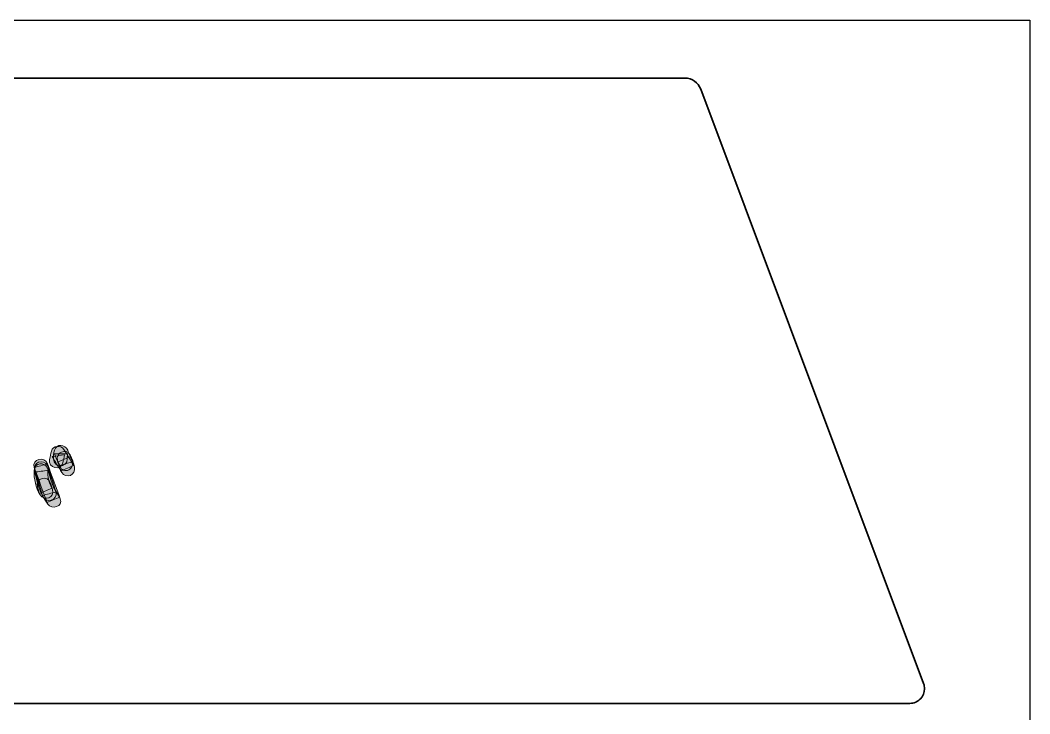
# Model space of a CAD drawing. Header units: inches. Extents: x 25.8 to 55.1, y -42.2 to -1.5.
# Drawn here: x 42.08 to 55.06, y -10.42 to -1.51 of the extents above; entities that cross this region are included whole.
import ezdxf

# ---------------------------------------------------------------- set-up
doc = ezdxf.new("R2010")
doc.units = ezdxf.units.IN
doc.header["$MEASUREMENT"] = 0
doc.layers.add('Capa 2', color=7, linetype='Continuous')

msp = doc.modelspace()

# ---------------------------------------------------------------- hatches: boundary and pattern name
at = {"layer": 'Capa 2', "true_color": 0x000000}
h = msp.add_hatch(color=178, dxfattribs=at)
h.dxf.hatch_style = 2
edge = h.paths.add_edge_path()
edge.add_spline(control_points=[(42.632, -7.198), (42.64, -7.163), (42.648, -7.128), (42.656, -7.093), (42.602, -7.1), (42.549, -7.108), (42.495, -7.115), (42.537, -7.183), (42.578, -7.252), (42.62, -7.321), (42.643, -7.358), (42.69, -7.375), (42.73, -7.357), (42.773, -7.338), (42.788, -7.298), (42.781, -7.253), (42.772, -7.196), (42.752, -7.143), (42.725, -7.092), (42.678, -7.004), (42.536, -7.064), (42.564, -7.16), (42.571, -7.184), (42.578, -7.208), (42.584, -7.231), (42.641, -7.216), (42.698, -7.2), (42.754, -7.184), (42.735, -7.134), (42.715, -7.084), (42.695, -7.034), (42.664, -6.956), (42.552, -6.946), (42.525, -7.034), (42.513, -7.072), (42.509, -7.111), (42.514, -7.149), (42.52, -7.197), (42.55, -7.238), (42.602, -7.238), (42.645, -7.238), (42.696, -7.197), (42.69, -7.149), (42.687, -7.124), (42.688, -7.105), (42.695, -7.081), (42.638, -7.081), (42.582, -7.081), (42.525, -7.081), (42.545, -7.131), (42.565, -7.181), (42.584, -7.231), (42.602, -7.275), (42.643, -7.306), (42.693, -7.293), (42.739, -7.28), (42.768, -7.23), (42.754, -7.184), (42.748, -7.161), (42.741, -7.137), (42.734, -7.113), (42.68, -7.136), (42.627, -7.159), (42.573, -7.181), (42.593, -7.219), (42.605, -7.258), (42.611, -7.3), (42.665, -7.277), (42.719, -7.255), (42.772, -7.232), (42.731, -7.163), (42.689, -7.094), (42.647, -7.025), (42.609, -6.963), (42.503, -6.97), (42.486, -7.047), (42.478, -7.081), (42.47, -7.116), (42.462, -7.151), (42.437, -7.261), (42.607, -7.308), (42.632, -7.198)], knot_values=[0, 0, 0, 0, 1, 1, 1, 2, 2, 2, 3, 3, 3, 4, 4, 4, 5, 5, 5, 6, 6, 6, 7, 7, 7, 8, 8, 8, 9, 9, 9, 10, 10, 10, 11, 11, 11, 12, 12, 12, 13, 13, 13, 14, 14, 14, 15, 15, 15, 16, 16, 16, 17, 17, 17, 18, 18, 18, 19, 19, 19, 20, 20, 20, 21, 21, 21, 22, 22, 22, 23, 23, 23, 24, 24, 24, 25, 25, 25, 26, 26, 26, 27, 27, 27, 27], degree=3, periodic=1)
h = msp.add_hatch(color=178, dxfattribs=at)
h.dxf.hatch_style = 2
edge = h.paths.add_edge_path()
edge.add_spline(control_points=[(42.272, -7.268), (42.287, -7.434), (42.34, -7.59), (42.439, -7.726), (42.492, -7.8), (42.637, -7.759), (42.6, -7.658), (42.545, -7.508), (42.49, -7.359), (42.435, -7.209), (42.397, -7.104), (42.232, -7.146), (42.265, -7.256), (42.301, -7.376), (42.337, -7.496), (42.372, -7.616), (42.405, -7.725), (42.575, -7.679), (42.543, -7.569), (42.513, -7.467), (42.477, -7.367), (42.437, -7.269), (42.4, -7.18), (42.269, -7.187), (42.264, -7.292), (42.259, -7.405), (42.285, -7.511), (42.341, -7.609), (42.39, -7.695), (42.532, -7.638), (42.502, -7.542), (42.493, -7.513), (42.485, -7.484), (42.476, -7.455), (42.442, -7.347), (42.272, -7.393), (42.306, -7.502), (42.314, -7.531), (42.323, -7.56), (42.332, -7.588), (42.386, -7.566), (42.44, -7.543), (42.493, -7.52), (42.452, -7.448), (42.436, -7.376), (42.44, -7.292), (42.382, -7.3), (42.325, -7.308), (42.267, -7.316), (42.307, -7.414), (42.342, -7.514), (42.372, -7.616), (42.429, -7.6), (42.486, -7.585), (42.543, -7.569), (42.507, -7.449), (42.471, -7.329), (42.435, -7.209), (42.378, -7.225), (42.322, -7.24), (42.265, -7.256), (42.32, -7.406), (42.375, -7.555), (42.43, -7.705), (42.483, -7.682), (42.537, -7.66), (42.591, -7.637), (42.511, -7.527), (42.46, -7.404), (42.448, -7.268), (42.439, -7.155), (42.262, -7.154), (42.272, -7.268)], knot_values=[0, 0, 0, 0, 1, 1, 1, 2, 2, 2, 3, 3, 3, 4, 4, 4, 5, 5, 5, 6, 6, 6, 7, 7, 7, 8, 8, 8, 9, 9, 9, 10, 10, 10, 11, 11, 11, 12, 12, 12, 13, 13, 13, 14, 14, 14, 15, 15, 15, 16, 16, 16, 17, 17, 17, 18, 18, 18, 19, 19, 19, 20, 20, 20, 21, 21, 21, 22, 22, 22, 23, 23, 23, 24, 24, 24, 24], degree=3, periodic=1)

# ---------------------------------------------------------------- linework, layer by layer
at = {"layer": 'Capa 2', "color": 178, "lineweight": 25, "true_color": 0x010000}
msp.add_lwpolyline([(55.059, -42.152), (29.762, -42.152), (29.762, -1.508), (55.059, -1.508), (55.059, -42.152)], dxfattribs=at)
at = {"layer": 'Capa 2', "color": 12, "lineweight": 35, "true_color": 0xe30513}
msp.add_open_spline([(53.694, -10.031), (53.694, -10.031), (50.83, -2.393), (50.83, -2.393), (50.798, -2.308), (50.717, -2.252), (50.627, -2.252), (50.627, -2.252), (33.896, -2.252), (33.896, -2.252), (33.81, -2.252), (33.733, -2.305), (33.702, -2.386), (33.702, -2.386), (30.823, -10.065), (30.823, -10.065), (30.815, -10.084), (30.812, -10.104), (30.812, -10.123), (30.812, -10.167), (30.83, -10.208), (30.859, -10.238), (30.888, -10.268), (30.93, -10.287), (30.977, -10.287), (30.977, -10.287), (53.517, -10.287), (53.517, -10.287), (53.571, -10.287), (53.618, -10.265), (53.652, -10.23), (53.686, -10.195), (53.706, -10.148), (53.706, -10.098), (53.706, -10.076), (53.702, -10.053), (53.694, -10.031)], degree=3, knots=[0, 0, 0, 0, 1, 1, 1, 2, 2, 2, 3, 3, 3, 4, 4, 4, 5, 5, 5, 6, 6, 6, 7, 7, 7, 8, 8, 8, 9, 9, 9, 10, 10, 10, 11, 11, 11, 12, 12, 12, 12], dxfattribs=at)
at = {"layer": 'Capa 2', "lineweight": 0}
for points, knots in [([(42.632, -7.198), (42.64, -7.163), (42.648, -7.128), (42.656, -7.093), (42.602, -7.1), (42.549, -7.108), (42.495, -7.115), (42.537, -7.183), (42.578, -7.252), (42.62, -7.321), (42.643, -7.358), (42.69, -7.375), (42.73, -7.357), (42.773, -7.338), (42.788, -7.298), (42.781, -7.253), (42.772, -7.196), (42.752, -7.143), (42.725, -7.092), (42.678, -7.004), (42.536, -7.064), (42.564, -7.16), (42.571, -7.184), (42.578, -7.208), (42.584, -7.231), (42.641, -7.216), (42.698, -7.2), (42.754, -7.184), (42.735, -7.134), (42.715, -7.084), (42.695, -7.034), (42.664, -6.956), (42.552, -6.946), (42.525, -7.034), (42.513, -7.072), (42.509, -7.111), (42.514, -7.149), (42.52, -7.197), (42.55, -7.238), (42.602, -7.238), (42.645, -7.238), (42.696, -7.197), (42.69, -7.149), (42.687, -7.124), (42.688, -7.105), (42.695, -7.081), (42.638, -7.081), (42.582, -7.081), (42.525, -7.081), (42.545, -7.131), (42.565, -7.181), (42.584, -7.231), (42.602, -7.275), (42.643, -7.306), (42.693, -7.293), (42.739, -7.28), (42.768, -7.23), (42.754, -7.184), (42.748, -7.161), (42.741, -7.137), (42.734, -7.113), (42.68, -7.136), (42.627, -7.159), (42.573, -7.181), (42.593, -7.219), (42.605, -7.258), (42.611, -7.3), (42.665, -7.277), (42.719, -7.255), (42.772, -7.232), (42.731, -7.163), (42.689, -7.094), (42.647, -7.025), (42.609, -6.963), (42.503, -6.97), (42.486, -7.047), (42.478, -7.081), (42.47, -7.116), (42.462, -7.151), (42.437, -7.261), (42.607, -7.308), (42.632, -7.198)], [0, 0, 0, 0, 1, 1, 1, 2, 2, 2, 3, 3, 3, 4, 4, 4, 5, 5, 5, 6, 6, 6, 7, 7, 7, 8, 8, 8, 9, 9, 9, 10, 10, 10, 11, 11, 11, 12, 12, 12, 13, 13, 13, 14, 14, 14, 15, 15, 15, 16, 16, 16, 17, 17, 17, 18, 18, 18, 19, 19, 19, 20, 20, 20, 21, 21, 21, 22, 22, 22, 23, 23, 23, 24, 24, 24, 25, 25, 25, 26, 26, 26, 27, 27, 27, 27]), ([(42.272, -7.268), (42.287, -7.434), (42.34, -7.59), (42.439, -7.726), (42.492, -7.8), (42.637, -7.759), (42.6, -7.658), (42.545, -7.508), (42.49, -7.359), (42.435, -7.209), (42.397, -7.104), (42.232, -7.146), (42.265, -7.256), (42.301, -7.376), (42.337, -7.496), (42.372, -7.616), (42.405, -7.725), (42.575, -7.679), (42.543, -7.569), (42.513, -7.467), (42.477, -7.367), (42.437, -7.269), (42.4, -7.18), (42.269, -7.187), (42.264, -7.292), (42.259, -7.405), (42.285, -7.511), (42.341, -7.609), (42.39, -7.695), (42.532, -7.638), (42.502, -7.542), (42.493, -7.513), (42.485, -7.484), (42.476, -7.455), (42.442, -7.347), (42.272, -7.393), (42.306, -7.502), (42.314, -7.531), (42.323, -7.56), (42.332, -7.588), (42.386, -7.566), (42.44, -7.543), (42.493, -7.52), (42.452, -7.448), (42.436, -7.376), (42.44, -7.292), (42.382, -7.3), (42.325, -7.308), (42.267, -7.316), (42.307, -7.414), (42.342, -7.514), (42.372, -7.616), (42.429, -7.6), (42.486, -7.585), (42.543, -7.569), (42.507, -7.449), (42.471, -7.329), (42.435, -7.209), (42.378, -7.225), (42.322, -7.24), (42.265, -7.256), (42.32, -7.406), (42.375, -7.555), (42.43, -7.705), (42.483, -7.682), (42.537, -7.66), (42.591, -7.637), (42.511, -7.527), (42.46, -7.404), (42.448, -7.268), (42.439, -7.155), (42.262, -7.154), (42.272, -7.268)], [0, 0, 0, 0, 1, 1, 1, 2, 2, 2, 3, 3, 3, 4, 4, 4, 5, 5, 5, 6, 6, 6, 7, 7, 7, 8, 8, 8, 9, 9, 9, 10, 10, 10, 11, 11, 11, 12, 12, 12, 13, 13, 13, 14, 14, 14, 15, 15, 15, 16, 16, 16, 17, 17, 17, 18, 18, 18, 19, 19, 19, 20, 20, 20, 21, 21, 21, 22, 22, 22, 23, 23, 23, 24, 24, 24, 24])]:
    msp.add_open_spline(points, degree=3, knots=knots, dxfattribs=at)

doc.saveas('drawing.dxf')
